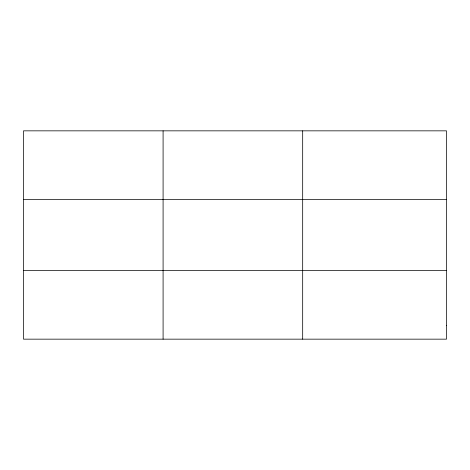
<?xml version="1.0" encoding="UTF-8"?>
<svg xmlns="http://www.w3.org/2000/svg" width="470" height="470" viewBox="0 0 470 470"><rect width="100%" height="100%" fill="white"/><g stroke="black" fill="none" stroke-linecap="round" stroke-linejoin="round"><path stroke-width="0.7" d="M163.09 130.842L163.09 339.158M302.68 130.842L302.68 339.158M23.5 199.586L446.5 199.586M23.5 270.414L446.5 270.414M446.5 325.41L446.5 339.158L23.5 339.158L23.5 130.842L446.5 130.842L446.5 325.41"/></g></svg>
